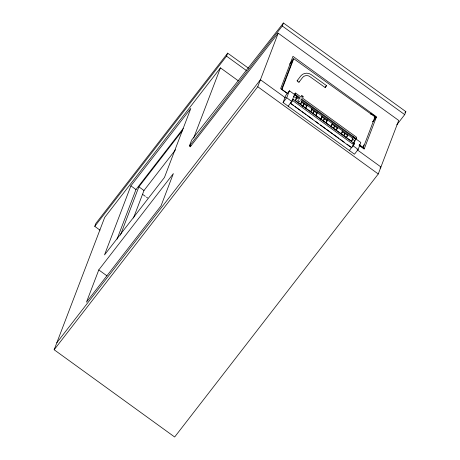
<?xml version="1.0" encoding="UTF-8"?>
<svg xmlns="http://www.w3.org/2000/svg" width="460" height="460" viewBox="0 0 460 460"><rect width="100%" height="100%" fill="white"/><g stroke="black" fill="none" stroke-linecap="round" stroke-linejoin="round"><path stroke-width="0.69" d="M297.137 80.73L300.811 75.923C303.209 72.806 307.981 72.341 311.115 74.583L326.542 85.629L325.151 87.544L325.329 87.17M99.992 230.149L94.771 226.372L95.916 223.364L227.689 53.147L248.572 68.27M190.865 145.349L190.354 146.682L278.202 33.2L398.711 120.445L378.264 173.983L174.662 437L54.154 349.755L104.69 217.413L220.449 67.873L238.493 80.943M98.779 269.922L86.457 302.191L161.034 205.85L173.357 173.581L98.779 269.922L106.87 275.776M130.881 185.857L104.512 254.909L164.45 177.48L190.82 108.433L130.881 185.857L136.079 189.623M117.035 239.16L135.982 189.554L183.23 128.518M120.439 235.106L138.874 186.823L182.723 130.186M133.48 218.011L143.98 190.52L175.547 149.736M190.555 146.832L189.399 145.987L191.688 139.984L283.429 23L405.846 111.63L404.702 114.632L396.813 124.821M193.671 138L220.449 67.873M94.771 226.372L226.538 56.149L227.689 53.147M54.154 349.755L257.755 86.739L278.202 33.2M189.399 145.987L282.279 26.001L283.429 23M281.583 89.32L292.825 59.886M359.22 144.762L363.285 147.671L375.038 116.897L293.727 58.702L281.98 89.476L287.787 93.633M353.769 143.876L355.718 138.782L360.818 142.479L358.139 149.483L354.482 154.209L283.067 102.511L285.746 95.507L289.403 90.775L296.815 96.14M283.067 102.511L286.729 97.779L289.403 90.775M288.167 106.202L293.129 99.291L354.338 143.606L353.861 144.86L351.572 147.809L290.455 103.247L293.342 105.34M294.503 94.467L291.83 101.476L286.729 97.779M299.776 98.641L294.578 94.881L294.964 93.88L294.233 94.823M290.363 103.5L292.652 100.544L293.129 99.291M294.578 94.881L295.516 93.035L300.714 96.801M295.372 100.717L297.056 96.318M297.258 96.393L295.602 100.728L351.71 141.352L353.366 137.011M300.702 103.81L301.392 102.011M300.702 104.42L301.852 101.418M302.795 106.248L303.945 103.856L303.025 106.26M305.578 108.106L306.952 105.11L305.802 108.111M310.678 111.797L311.362 109.998M310.902 111.809L312.053 108.807L311.592 109.394M313.001 113.637L314.145 111.239L313.225 113.643M315.778 115.489L317.153 112.499L316.009 115.5M320.879 119.186L322.253 116.19L321.109 119.192M323.202 121.02L324.346 118.628L323.426 121.032M325.979 122.877L327.353 119.882L326.209 122.883M331.079 126.569L331.769 124.769M331.309 126.58L332.453 123.579L331.999 124.165M333.402 128.409L334.546 126.011L333.632 128.415M336.179 130.26L337.554 127.27L336.409 130.272M341.51 133.354L342.654 130.962L341.51 133.963M343.603 135.792L344.747 133.4L343.833 135.803M346.38 137.649L347.76 134.653L346.61 137.655M351.71 140.743L352.86 138.351L300.714 100.596M300.932 99.475L355.793 139.196L356.172 138.195M355.793 139.196L356.724 137.35L301.869 97.635M363.141 146.849L363.912 144.843M325.467 86.951L326.542 85.629M289.593 64.112L293.727 58.702M299.058 82.104L302.645 77.418C304.008 75.486 307.705 74.842 309.85 76.59L325.151 87.544M374.129 118.088L375.038 116.897M56.827 342.752L260.429 79.735L285.464 97.859M294.371 94.513L295.516 93.035M296.292 98.319L296.746 97.727L299.017 99.366M370.547 114.212L371.392 113.126L371.203 113.626L376.303 117.317L372.922 121.681M352.918 143.411L354.953 140.783L352.061 138.696M354.338 143.606L349.381 150.518M372.64 121.791L375.636 117.921M380.058 168.113L380.937 166.98L357.069 149.701M404.961 112.757L405.846 111.63M282.279 26.001L404.702 114.632M295.038 94.288L300.236 98.049M301.392 98.888L356.247 138.604M353.406 137.114L355.137 138.368M293.739 96.473L296.625 98.561M301.248 101.907L307.021 106.087M311.644 109.428L317.112 113.396M321.741 116.742L327.526 120.934M331.855 124.062L337.628 128.242M341.987 131.399L347.772 135.591M359.26 144.894L364.36 148.586M287.603 93.656L280.64 88.619L292.968 56.344L376.493 116.817L364.171 149.086L359.07 145.394M292.652 100.544L353.861 144.86M353.038 145.791L358.139 149.483M226.538 56.149L246.267 70.432M295.078 106.593L300.851 110.774M302.007 111.607L306.049 114.534M307.205 115.374L312.403 119.134M315.29 121.221L318.751 123.734M320.488 124.988L325.68 128.748M326.836 129.588L332.615 133.768M333.764 134.602L338.962 138.362M340.118 139.202L344.16 142.129M347.047 144.216L350.514 146.728M257.755 86.739L378.264 173.983M138.874 186.823L143.98 190.52M142.433 194.229L145.326 196.316M146.481 197.156L147.637 197.99M298.879 81.638A1.184 0.385 37.4 0 1 298.603 82.15A1.184 0.385 37.4 0 1 297.229 81.069A1.184 0.385 37.4 0 1 297.741 80.753M299.627 101.487A1.184 0.385 37.7 0 1 299.08 101.746A1.184 0.385 37.7 0 1 297.827 100.659A1.184 0.385 37.7 0 1 298.373 100.401M301.605 96.117A1.184 0.385 37.7 0 0 303.272 97.112A1.184 0.385 37.7 0 0 302.277 95.806A1.184 0.385 37.7 0 0 301.605 96.117"/></g></svg>
